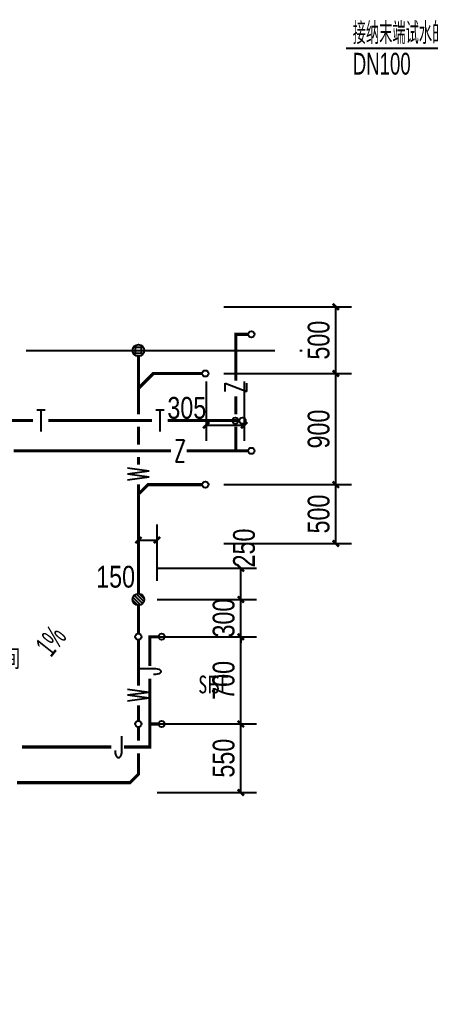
# Model space of a CAD drawing. Extents: x 31688 to 157843, y 203 to 96712.
# Drawn here: x 60984 to 64283, y 5339 to 13340 of the extents above; entities that cross this region are included whole.
import ezdxf

# ---------------------------------------------------------------- set-up
doc = ezdxf.new("R2010")
doc.units = 0
doc.header["$LTSCALE"] = 1000
doc.header["$MEASUREMENT"] = 0
doc.linetypes.add('109-34 轴网$0$L1$0$$AUDIT_BAD_LTYPE1', pattern=[0])
doc.linetypes.add('DOTE', pattern=[2.42, 2, -0.2, 0.02, -0.2])
doc.layers.get('Defpoints').update_dxf_attribs({"color": 167})
for name, color, linetype in [('01-标注_符号', 200, 'Continuous'), ('02-TEXT_房间', 7, 'Continuous'), ('A-I_卫-洁具', 241, 'Continuous'), ('A_AXIS-轴线', 9, 'DOTE'), ('DOOR_FIRE_TEXT', 7, 'Continuous'), ('EQUIP_污水', 7, 'Continuous'), ('PIPE-中水', 122, 'Continuous'), ('PIPE-污水', 2, 'Continuous'), ('PIPE-给水中', 3, 'Continuous'), ('PIPE-通气', 30, 'Continuous'), ('TEXT_中水', 7, 'Continuous'), ('TEXT_污水', 7, 'Continuous'), ('TEXT_给水', 7, 'Continuous'), ('TEXT_通气', 7, 'Continuous'), ('TWT_DIM', 3, 'Continuous'), ('TWT_LEAD', 3, 'Continuous'), ('VPIPE-中水', 122, 'TG_Z'), ('VPIPE-给水中', 3, 'TG_J1'), ('VPIPE-通气', 3, 'Continuous')]:
    doc.layers.add(name, color=color, linetype=linetype)
doc.styles.add('_TCH_DIM', font='ros.shx', dxfattribs={"width": 0.8, "bigfont": 'jd.shx'})
doc.styles.add('_TCH_DIM_T3', font='ros.shx', dxfattribs={"width": 0.8, "bigfont": 'jd.shx'})
doc.styles.add('_TCH_SPACE', font='STXIHEI.TTF', dxfattribs={"width": 0.75, "height": 5})
doc.styles.add('_TCH_WINDOW', font='STXIHEI.TTF', dxfattribs={"width": 0.65, "height": 3.5})
doc.styles.add('_TWT_PIPETEXT', font='SIMPLEX', dxfattribs={"width": 0.8, "height": 3.5, "bigfont": 'HZTXT'})
doc.styles.add('TG_LINETYPE', font='SIMPLEX', dxfattribs={"width": 0.8, "height": 3, "bigfont": 'HZTXT'})
doc.linetypes.add('TG_J1', pattern='A,5,-0.6,["J1",TG_LINETYPE,S=0.1,R=0,X=-0.52,Y=-0.15],0', length=5.6)
doc.linetypes.add('TG_Z', pattern='A,5,-0.3,["Z",TG_LINETYPE,S=0.1,R=0,X=-0.28,Y=-0.15],0', length=5.3)
doc.dimstyles.new('_TWT_ARCH&&50', dxfattribs={"dimtxt": 175, "dimasz": 50, "dimexe": 125, "dimexo": 150, "dimgap": 50, "dimtad": 1, "dimdec": 0, "dimzin": 0, "dimdsep": 46, "dimtxsty": '_TCH_DIM_T3', "dimblk": 'ARCHTICK', "dimcen": 0.09, "dimclrt": 7, "dimazin": 2, "dimtfac": 1, "dimtdec": 0, "dimtix": 1, "dimtmove": 2, "dimatfit": 3, "dimfxl": 0, "dimtolj": 1, "dimtzin": 0, "dimarcsym": 0})

# ---------------------------------------------------------------- blocks, each defined once
blk = doc.blocks.new('fdsgdfg1111')
at = {"layer": '02-TEXT_房间', "style": '_TCH_SPACE', "width": 0.75}
for s, p in [('XF', (195.8, 6058.6)), ('男卫生间', (4465, 4855.6)), ('SF', (6581.1, 4646.2)), ('HF', (200.9, 4053.8)), ('女卫生间', (2243.9, 3068)), ('PF', (331.8, 2495.2)), ('冷却水井', (325.7, 806.6)), ('开水间', (1699.2, 806.6)), ('水暖井', (2891.4, 806.6)), ('弱电井', (6024.2, 806.6))]:
    blk.add_text(s, height=142.71, dxfattribs=at).set_placement(p)
at = {"layer": 'DOOR_FIRE_TEXT', "style": '_TCH_WINDOW', "width": 0.65}
for s, p in [('M1023', (4123.8, 3483.6)), ('FM0722丙', (484.9, -119.1))]:
    blk.add_text(s, height=142.71, dxfattribs=at).set_placement(p)
for s, p in [('M1023', (3997.1, 2478.5)), ('FM1222甲', (5764.3, 1409.4)), ('FM1222丙', (3564.3, 666))]:
    blk.add_text(s, height=142.71, rotation=90, dxfattribs=at).set_placement(p)
blk = doc.blocks.new('$TwtSys$00000141')
for p, q in [((-94, 8), (-10, 92)), ((-94, 8), (-10, 92)), ((-87, -35), (35, 87)), ((-87, -35), (35, 87)), ((-66, -66), (66, 66)), ((-66, -66), (66, 66)), ((-32, -87), (88, 33)), ((-32, -87), (88, 33)), ((11, -92), (92, -11)), ((11, -92), (92, -11))]:
    blk.add_line(p, q)
blk.add_circle((0, 0), 94)
blk.add_circle((0, 0), 94)
blk = doc.blocks.new('$TwtSys$00000147')
blk.add_circle((0, 0, 0), 1)
blk = doc.blocks.new('_ArchTick')
at = {"color": 0, "linetype": 'ByBlock', "const_width": 0.4}
blk.add_lwpolyline([(-0.5, -0.5), (0.5, 0.5)], dxfattribs=at)
blk = doc.blocks.new('*D793')
at = {"layer": 'Defpoints', "color": 0, "linetype": '109-34 轴网$0$L1$0$$AUDIT_BAD_LTYPE1'}
for p in [(61937.4, 7685.3), (62760.9, 7685.3), (61937.4, 7135.3)]:
    blk.add_point(p, dxfattribs=at)
at = {"layer": 'TWT_DIM', "color": 0, "linetype": '109-34 轴网$0$L1$0$$AUDIT_BAD_LTYPE1', "lineweight": -2}
for p, q in [((62087.4, 7685.3), (62885.9, 7685.3)), ((62760.9, 7135.3), (62760.9, 7685.3)), ((62087.4, 7135.3), (62885.9, 7135.3))]:
    blk.add_line(p, q, dxfattribs=at)
at = {"layer": 'TWT_DIM', "color": 0, "linetype": '109-34 轴网$0$L1$0$$AUDIT_BAD_LTYPE1', "lineweight": -2, "xscale": 50, "yscale": 50, "zscale": 50}
for p, rotation in [((62760.9, 7685.3), 90), ((62760.9, 7135.3), 270)]:
    blk.add_blockref('_ArchTick', p, dxfattribs=dict(at, rotation=rotation))
at = {"layer": 'TWT_DIM', "color": 7, "linetype": '109-34 轴网$0$L1$0$$AUDIT_BAD_LTYPE1', "insert": (62623.4, 7410.3), "char_height": 175, "attachment_point": 5, "rotation": 90, "style": '_TCH_DIM_T3'}
blk.add_mtext('\\A1;550', dxfattribs=at)
blk = doc.blocks.new('*D794')
at = {"layer": 'Defpoints', "color": 0, "linetype": '109-34 轴网$0$L1$0$$AUDIT_BAD_LTYPE1'}
for p in [(61937.4, 8385.7), (62760.9, 8385.7), (61937.4, 7685.3)]:
    blk.add_point(p, dxfattribs=at)
at = {"layer": 'TWT_DIM', "color": 0, "linetype": '109-34 轴网$0$L1$0$$AUDIT_BAD_LTYPE1', "lineweight": -2}
for p, q in [((62087.4, 8385.7), (62885.9, 8385.7)), ((62760.9, 7685.3), (62760.9, 8385.7)), ((62087.4, 7685.3), (62885.9, 7685.3))]:
    blk.add_line(p, q, dxfattribs=at)
at = {"layer": 'TWT_DIM', "color": 0, "linetype": '109-34 轴网$0$L1$0$$AUDIT_BAD_LTYPE1', "lineweight": -2, "xscale": 50, "yscale": 50, "zscale": 50}
for p, rotation in [((62760.9, 8385.7), 90), ((62760.9, 7685.3), 270)]:
    blk.add_blockref('_ArchTick', p, dxfattribs=dict(at, rotation=rotation))
at = {"layer": 'TWT_DIM', "color": 7, "linetype": '109-34 轴网$0$L1$0$$AUDIT_BAD_LTYPE1', "insert": (62623.4, 8035.5), "char_height": 175, "attachment_point": 5, "rotation": 90, "style": '_TCH_DIM_T3'}
blk.add_mtext('\\A1;700', dxfattribs=at)
blk = doc.blocks.new('*D795')
at = {"layer": 'Defpoints', "color": 0, "linetype": '109-34 轴网$0$L1$0$$AUDIT_BAD_LTYPE1'}
for p in [(61937.4, 8685.7), (62760.9, 8685.7), (61937.4, 8385.7)]:
    blk.add_point(p, dxfattribs=at)
at = {"layer": 'TWT_DIM', "color": 0, "linetype": '109-34 轴网$0$L1$0$$AUDIT_BAD_LTYPE1', "lineweight": -2}
for p, q in [((62760.9, 8685.7), (62760.9, 8735.7)), ((62087.4, 8685.7), (62885.9, 8685.7)), ((62760.9, 8385.7), (62760.9, 8685.7)), ((62087.4, 8385.7), (62885.9, 8385.7)), ((62760.9, 8385.7), (62760.9, 8335.7))]:
    blk.add_line(p, q, dxfattribs=at)
at = {"layer": 'TWT_DIM', "color": 0, "linetype": '109-34 轴网$0$L1$0$$AUDIT_BAD_LTYPE1', "lineweight": -2, "xscale": 50, "yscale": 50, "zscale": 50}
for p, rotation in [((62760.9, 8685.7), 270), ((62760.9, 8385.7), 90)]:
    blk.add_blockref('_ArchTick', p, dxfattribs=dict(at, rotation=rotation))
at = {"layer": 'TWT_DIM', "color": 7, "linetype": '109-34 轴网$0$L1$0$$AUDIT_BAD_LTYPE1', "insert": (62623.4, 8535.7), "char_height": 175, "attachment_point": 5, "rotation": 90, "style": '_TCH_DIM_T3'}
blk.add_mtext('\\A1;300', dxfattribs=at)
blk = doc.blocks.new('*D796')
at = {"layer": 'Defpoints', "color": 0, "linetype": '109-34 轴网$0$L1$0$$AUDIT_BAD_LTYPE1'}
for p in [(61937.4, 8935.3), (62760.9, 8935.3), (61937.4, 8685.7)]:
    blk.add_point(p, dxfattribs=at)
at = {"layer": 'TWT_DIM', "color": 0, "linetype": '109-34 轴网$0$L1$0$$AUDIT_BAD_LTYPE1', "lineweight": -2}
for p, q in [((62087.4, 8935.3), (62885.9, 8935.3)), ((62760.9, 8685.7), (62760.9, 8935.3)), ((62087.4, 8685.7), (62885.9, 8685.7))]:
    blk.add_line(p, q, dxfattribs=at)
at = {"layer": 'TWT_DIM', "color": 0, "linetype": '109-34 轴网$0$L1$0$$AUDIT_BAD_LTYPE1', "lineweight": -2, "xscale": 50, "yscale": 50, "zscale": 50}
for p, rotation in [((62760.9, 8935.3), 90), ((62760.9, 8685.7), 270)]:
    blk.add_blockref('_ArchTick', p, dxfattribs=dict(at, rotation=rotation))
at = {"layer": 'TWT_DIM', "color": 7, "linetype": '109-34 轴网$0$L1$0$$AUDIT_BAD_LTYPE1', "insert": (62787.3, 9098.6), "char_height": 175, "attachment_point": 5, "rotation": 90, "style": '_TCH_DIM_T3'}
blk.add_mtext('\\A1;250', dxfattribs=at)
blk = doc.blocks.new('*D798')
at = {"layer": 'Defpoints', "color": 0, "linetype": '109-34 轴网$0$L1$0$$AUDIT_BAD_LTYPE1'}
for p in [(62482.3, 10585.2), (62787.3, 10585.2), (62787.3, 10085.3)]:
    blk.add_point(p, dxfattribs=at)
at = {"layer": 'TWT_DIM', "color": 0, "linetype": '109-34 轴网$0$L1$0$$AUDIT_BAD_LTYPE1', "lineweight": -2}
for p, q in [((62482.3, 10435.2), (62482.3, 9960.3)), ((62787.3, 10435.2), (62787.3, 9960.3)), ((62482.3, 10085.3), (62787.3, 10085.3))]:
    blk.add_line(p, q, dxfattribs=at)
at = {"layer": 'TWT_DIM', "color": 0, "linetype": '109-34 轴网$0$L1$0$$AUDIT_BAD_LTYPE1', "lineweight": -2, "xscale": 50, "yscale": 50, "zscale": 50, "rotation": 180}
blk.add_blockref('_ArchTick', (62482.3, 10085.3), dxfattribs=at)
at = {"layer": 'TWT_DIM', "color": 0, "linetype": '109-34 轴网$0$L1$0$$AUDIT_BAD_LTYPE1', "lineweight": -2, "xscale": 50, "yscale": 50, "zscale": 50}
blk.add_blockref('_ArchTick', (62787.3, 10085.3), dxfattribs=at)
at = {"layer": 'TWT_DIM', "color": 7, "linetype": '109-34 轴网$0$L1$0$$AUDIT_BAD_LTYPE1', "insert": (62326.4, 10222.8), "char_height": 175, "attachment_point": 5, "style": '_TCH_DIM_T3'}
blk.add_mtext('\\A1;305', dxfattribs=at)
blk = doc.blocks.new('*D799')
at = {"layer": 'Defpoints', "color": 0, "linetype": '109-34 轴网$0$L1$0$$AUDIT_BAD_LTYPE1'}
for p in [(62087.3, 9162.8), (61937.4, 8685.7), (62087.3, 8685.7)]:
    blk.add_point(p, dxfattribs=at)
at = {"layer": 'TWT_DIM', "color": 0, "linetype": '109-34 轴网$0$L1$0$$AUDIT_BAD_LTYPE1', "lineweight": -2}
for p, q in [((61937.4, 8835.7), (61937.4, 9287.8)), ((62087.3, 8835.7), (62087.3, 9287.8)), ((61937.4, 9162.8), (62087.3, 9162.8))]:
    blk.add_line(p, q, dxfattribs=at)
at = {"layer": 'TWT_DIM', "color": 0, "linetype": '109-34 轴网$0$L1$0$$AUDIT_BAD_LTYPE1', "lineweight": -2, "xscale": 50, "yscale": 50, "zscale": 50, "rotation": 180}
blk.add_blockref('_ArchTick', (61937.4, 9162.8), dxfattribs=at)
at = {"layer": 'TWT_DIM', "color": 0, "linetype": '109-34 轴网$0$L1$0$$AUDIT_BAD_LTYPE1', "lineweight": -2, "xscale": 50, "yscale": 50, "zscale": 50}
blk.add_blockref('_ArchTick', (62087.3, 9162.8), dxfattribs=at)
at = {"layer": 'TWT_DIM', "color": 7, "linetype": '109-34 轴网$0$L1$0$$AUDIT_BAD_LTYPE1', "insert": (61754, 8866.7), "char_height": 175, "attachment_point": 5, "style": '_TCH_DIM_T3'}
blk.add_mtext('\\A1;150', dxfattribs=at)
blk = doc.blocks.new('$TwtSys$00000136')
at = {"elevation": 0}
blk.add_lwpolyline([(-51, 45), (51, 45), (51, -49), (-51, -49)], close=True, dxfattribs=at)
blk.add_circle((0, 0, 0), 93.8)
blk = doc.blocks.new('*D800')
at = {"layer": 'Defpoints', "color": 0, "linetype": '109-34 轴网$0$L1$0$$AUDIT_BAD_LTYPE1'}
for p in [(62475.5, 9607.5), (63524.8, 9607.5), (62475.5, 9135.3)]:
    blk.add_point(p, dxfattribs=at)
at = {"layer": 'TWT_DIM', "color": 0, "linetype": '109-34 轴网$0$L1$0$$AUDIT_BAD_LTYPE1', "lineweight": -2}
for p, q in [((62625.5, 9607.5), (63649.8, 9607.5)), ((63524.8, 9135.3), (63524.8, 9607.5)), ((62625.5, 9135.3), (63649.8, 9135.3))]:
    blk.add_line(p, q, dxfattribs=at)
at = {"layer": 'TWT_DIM', "color": 0, "linetype": '109-34 轴网$0$L1$0$$AUDIT_BAD_LTYPE1', "lineweight": -2, "xscale": 50, "yscale": 50, "zscale": 50}
for p, rotation in [((63524.8, 9607.5), 90), ((63524.8, 9135.3), 270)]:
    blk.add_blockref('_ArchTick', p, dxfattribs=dict(at, rotation=rotation))
at = {"layer": 'TWT_DIM', "color": 7, "linetype": '109-34 轴网$0$L1$0$$AUDIT_BAD_LTYPE1', "insert": (63387.3, 9371.4), "char_height": 175, "attachment_point": 5, "rotation": 90, "style": '_TCH_DIM_T3'}
blk.add_mtext('\\A1;500', dxfattribs=at)
blk = doc.blocks.new('*D801')
at = {"layer": 'Defpoints', "color": 0, "linetype": '109-34 轴网$0$L1$0$$AUDIT_BAD_LTYPE1'}
for p in [(62475.5, 10500.3), (63524.8, 10500.3), (62475.5, 9607.5)]:
    blk.add_point(p, dxfattribs=at)
at = {"layer": 'TWT_DIM', "color": 0, "linetype": '109-34 轴网$0$L1$0$$AUDIT_BAD_LTYPE1', "lineweight": -2}
for p, q in [((62625.5, 10500.3), (63649.8, 10500.3)), ((63524.8, 9607.5), (63524.8, 10500.3)), ((62625.5, 9607.5), (63649.8, 9607.5))]:
    blk.add_line(p, q, dxfattribs=at)
at = {"layer": 'TWT_DIM', "color": 0, "linetype": '109-34 轴网$0$L1$0$$AUDIT_BAD_LTYPE1', "lineweight": -2, "xscale": 50, "yscale": 50, "zscale": 50}
for p, rotation in [((63524.8, 10500.3), 90), ((63524.8, 9607.5), 270)]:
    blk.add_blockref('_ArchTick', p, dxfattribs=dict(at, rotation=rotation))
at = {"layer": 'TWT_DIM', "color": 7, "linetype": '109-34 轴网$0$L1$0$$AUDIT_BAD_LTYPE1', "insert": (63387.3, 10053.9), "char_height": 175, "attachment_point": 5, "rotation": 90, "style": '_TCH_DIM_T3'}
blk.add_mtext('\\A1;900', dxfattribs=at)
blk = doc.blocks.new('*D802')
at = {"layer": 'Defpoints', "color": 0, "linetype": '109-34 轴网$0$L1$0$$AUDIT_BAD_LTYPE1'}
for p in [(62475.5, 11035.3), (63524.8, 11035.3), (62475.5, 10500.3)]:
    blk.add_point(p, dxfattribs=at)
at = {"layer": 'TWT_DIM', "color": 0, "linetype": '109-34 轴网$0$L1$0$$AUDIT_BAD_LTYPE1', "lineweight": -2}
for p, q in [((62625.5, 11035.3), (63649.8, 11035.3)), ((63524.8, 10500.3), (63524.8, 11035.3)), ((62625.5, 10500.3), (63649.8, 10500.3))]:
    blk.add_line(p, q, dxfattribs=at)
at = {"layer": 'TWT_DIM', "color": 0, "linetype": '109-34 轴网$0$L1$0$$AUDIT_BAD_LTYPE1', "lineweight": -2, "xscale": 50, "yscale": 50, "zscale": 50}
for p, rotation in [((63524.8, 11035.3), 90), ((63524.8, 10500.3), 270)]:
    blk.add_blockref('_ArchTick', p, dxfattribs=dict(at, rotation=rotation))
at = {"layer": 'TWT_DIM', "color": 7, "linetype": '109-34 轴网$0$L1$0$$AUDIT_BAD_LTYPE1', "insert": (63387.3, 10767.8), "char_height": 175, "attachment_point": 5, "rotation": 90, "style": '_TCH_DIM_T3'}
blk.add_mtext('\\A1;500', dxfattribs=at)

msp = doc.modelspace()

# ---------------------------------------------------------------- hatches: boundary and pattern name
at = {"layer": 'PIPE-中水', "linetype": 'Continuous'}
for points in [[(62721.3, 10814.8), (62708.8, 10814.8), (62708.8, 10827.3)], [(62721.3, 10814.8), (62721.3, 10827.3), (62708.8, 10827.3)]]:
    msp.add_hatch(color=256, dxfattribs=at).paths.add_polyline_path(points)
at = {"layer": 'PIPE-污水', "linetype": 'Continuous'}
for points in [[(62057.3, 10500.3), (62048.5, 10509.1), (62052.1, 10512.8)], [(62057.3, 10500.3), (62057.3, 10512.8), (62052.1, 10512.8)], [(62014.9, 9607.5), (62006, 9616.3), (62009.7, 9620)], [(62014.9, 9607.5), (62014.9, 9620), (62009.7, 9620)], [(61937.4, 7280.9), (61949.9, 7280.9), (61949.9, 7275.8)], [(61937.4, 7280.9), (61946.2, 7272.1), (61949.9, 7275.8)], [(61870.5, 7214.1), (61879.3, 7205.2), (61875.7, 7201.6)], [(61870.5, 7214.1), (61870.5, 7201.6), (61875.7, 7201.6)]]:
    msp.add_hatch(color=256, dxfattribs=at).paths.add_polyline_path(points)
at = {"layer": 'PIPE-给水中', "linetype": 'Continuous'}
for points in [[(62029.7, 8385.7), (62029.7, 8398.2), (62017.2, 8398.2)], [(62029.7, 8385.7), (62017.2, 8385.7), (62017.2, 8398.2)], [(62029.7, 7500.3), (62029.7, 7487.8), (62042.2, 7487.8)], [(62029.7, 7500.3), (62042.2, 7500.3), (62042.2, 7487.8)]]:
    msp.add_hatch(color=256, dxfattribs=at).paths.add_polyline_path(points)

# ---------------------------------------------------------------- linework, layer by layer
at = {"layer": '01-标注_符号'}
msp.add_lwpolyline([(61160.2, 8064.3, 0, 0, 0), (61356.1, 8311.4, 40, 0, 0), (61449.3, 8428.9, 0, 0, 0)], format="xyseb", dxfattribs=at)
msp.add_lwpolyline([(61160.2, 8064.3, 0, 0, 0), (61356.1, 8311.4, 40, 0, 0), (61449.3, 8428.9, 0, 0, 0)], format="xyseb", dxfattribs=at)
at = {"layer": 'A_AXIS-轴线'}
msp.add_line((53774.9, 10685.1), (63287.3, 10685.2), dxfattribs=at)
at = {"layer": 'PIPE-中水', "linetype": 'Continuous', "ltscale": 0.5, "const_width": 25}
for points in [[(62721.3, 10441.4), (62721.3, 10814.8)], [(62721.3, 10814.8), (62820.8, 10814.8)], [(62721.3, 10171.9), (62721.3, 10316.7)], [(62721.3, 9879.1), (62721.3, 10071.9)], [(60934, 9879.1), (62199.7, 9879.1)], [(62324.4, 9879.1), (62721.3, 9879.1)], [(62721.3, 9879.1), (62820.8, 9879.1)]]:
    msp.add_lwpolyline(points, dxfattribs=at)
at = {"layer": 'PIPE-污水', "linetype": 'Continuous', "ltscale": 0.5, "const_width": 25}
for points in [[(61937.4, 10380.3), (61937.4, 10638.3)], [(62057.3, 10500.3), (61937.4, 10380.3)], [(62450.5, 10500.3), (62057.3, 10500.3)], [(61937.4, 10171.9), (61937.4, 10380.3)], [(61937.4, 9929.1), (61937.4, 10071.9)], [(61937.4, 9767.7), (61937.4, 9829.1)], [(61937.4, 9529.9), (61937.4, 9611)], [(62014.9, 9607.5), (61937.4, 9529.9)], [(62450.5, 9607.5), (62014.9, 9607.5)], [(61937.4, 8732.7), (61937.4, 9529.9)], [(61937.4, 8410.7), (61937.4, 8638.7)], [(61937.4, 7992), (61937.4, 8360.7)], [(61937.4, 7710.3), (61937.4, 7835.4)], [(61937.4, 7550.3), (61937.4, 7660.3)], [(61937.4, 7280.9), (61937.4, 7450.3)], [(61937.4, 7280.9), (61870.5, 7214.1)], [(60960.2, 7214.1), (61870.5, 7214.1)]]:
    msp.add_lwpolyline(points, dxfattribs=at)
at = {"layer": 'PIPE-给水中', "linetype": 'Continuous', "ltscale": 0.5, "const_width": 25}
for points in [[(62029.7, 8385.7), (62098.2, 8385.7)], [(62029.7, 8151.3), (62029.7, 8385.7)], [(62029.7, 7685.3), (62029.7, 8048)], [(62029.7, 7500.3), (62029.7, 7685.3)], [(62029.7, 7685.3), (62098.2, 7685.3)], [(61000.9, 7500.3), (61718.8, 7500.3)], [(61822.2, 7500.3), (62029.7, 7500.3)]]:
    msp.add_lwpolyline(points, dxfattribs=at)
at = {"layer": 'PIPE-通气', "linetype": 'Continuous', "ltscale": 0.5, "const_width": 25}
for points in [[(60268.1, 10121.9), (61089.3, 10121.9)], [(61214, 10121.9), (62046.5, 10121.9)], [(62171.2, 10121.9), (62749.3, 10121.9)]]:
    msp.add_lwpolyline(points, dxfattribs=at)
at = {"layer": 'TWT_LEAD', "linetype": '109-34 轴网$0$L1$0$$AUDIT_BAD_LTYPE1'}
msp.add_line((64453.4, 13110.8), (63608.2, 13110.8), dxfattribs=at)
at = {"layer": 'VPIPE-中水', "linetype": 'Continuous'}
for centre in [(62845.8, 10814.8), (62845.8, 9879.1)]:
    msp.add_circle(centre, 25, dxfattribs=at)
at = {"layer": 'VPIPE-给水中', "linetype": 'Continuous'}
for centre in [(62123.2, 8385.7), (62123.2, 7685.3)]:
    msp.add_circle(centre, 25, dxfattribs=at)
at = {"layer": 'VPIPE-通气', "linetype": 'Continuous'}
for centre in [(62717.5, 10121.9), (62774.3, 10121.9)]:
    msp.add_circle(centre, 25, dxfattribs=at)

# ---------------------------------------------------------------- block references
at = {"linetype": '109-34 轴网$0$L1$0$$AUDIT_BAD_LTYPE1'}
msp.add_blockref('fdsgdfg1111', (55937.4, 3285.1), dxfattribs=at)
at = {"layer": 'A-I_卫-洁具', "xscale": 0.5, "yscale": 0.5, "zscale": 0.5, "rotation": 270}
msp.add_blockref('$TwtSys$00000141', (61937.4, 8685.7), dxfattribs=at)
at = {"layer": 'EQUIP_污水', "linetype": '109-34 轴网$0$L1$0$$AUDIT_BAD_LTYPE1', "xscale": 0.5, "yscale": 0.5, "zscale": 0.5, "rotation": 270}
msp.add_blockref('$TwtSys$00000136', (61937.4, 10685.3), dxfattribs=at)
at = {"layer": 'EQUIP_污水', "linetype": '109-34 轴网$0$L1$0$$AUDIT_BAD_LTYPE1', "xscale": 25, "yscale": 25, "zscale": 25}
for p in [(62475.5, 10500.3), (62475.5, 9607.5), (61937.4, 8385.7), (61937.4, 7685.3)]:
    msp.add_blockref('$TwtSys$00000147', p, dxfattribs=at)

# ---------------------------------------------------------------- texts
at = {"layer": '01-标注_符号', "color": 7, "style": '_TCH_DIM', "width": 0.64}
msp.add_text('1%', height=175, rotation=51.58501, dxfattribs=at).set_placement((61233.9, 8213.5))
msp.add_text('1%', height=175, rotation=51.58501, dxfattribs=at).set_placement((61233.9, 8213.5))
at = {"layer": '02-TEXT_房间', "style": '_TCH_SPACE', "width": 0.75}
msp.add_text('SF', height=142.71, dxfattribs=at).set_placement((62418.5, 7931.3))
at = {"layer": 'TEXT_中水', "linetype": '109-34 轴网$0$L1$0$$AUDIT_BAD_LTYPE1', "style": '_TWT_PIPETEXT', "width": 0.64}
for rotation, p in [(90, (62808.8, 10341.7)), (0, (62224.7, 9791.6))]:
    msp.add_text('Z', height=175, rotation=rotation, dxfattribs=at).set_placement(p)
at = {"layer": 'TEXT_污水', "linetype": '109-34 轴网$0$L1$0$$AUDIT_BAD_LTYPE1', "style": '_TWT_PIPETEXT', "width": 0.64}
for p in [(62024.9, 9636), (62024.9, 7860.4)]:
    msp.add_text('W', height=175, rotation=90, dxfattribs=at).set_placement(p)
at = {"layer": 'TEXT_给水', "linetype": '109-34 轴网$0$L1$0$$AUDIT_BAD_LTYPE1', "style": '_TWT_PIPETEXT', "width": 0.64}
msp.add_text('J', height=175, rotation=90.00001, dxfattribs=at).set_placement((62117.2, 8073))
msp.add_text('J', height=175, dxfattribs=at).set_placement((61743.8, 7412.8))
at = {"layer": 'TEXT_通气', "linetype": '109-34 轴网$0$L1$0$$AUDIT_BAD_LTYPE1', "style": '_TWT_PIPETEXT', "width": 0.64}
for p in [(61114.3, 10034.4), (62071.5, 10034.4)]:
    msp.add_text('T', height=175, dxfattribs=at).set_placement(p)
at = {"layer": 'TWT_LEAD', "color": 7, "linetype": '109-34 轴网$0$L1$0$$AUDIT_BAD_LTYPE1', "style": '_TCH_DIM', "width": 0.64}
for s, p in [('接纳末端试水的地漏 ', (63660.7, 13145.8)), ('DN100', (63660.7, 12900.8))]:
    msp.add_text(s, height=175, dxfattribs=at).set_placement(p)

# ---------------------------------------------------------------- dimensions: what is measured, and where the dimension line sits
at = {"layer": 'TWT_DIM', "linetype": '109-34 轴网$0$L1$0$$AUDIT_BAD_LTYPE1'}
for p1, p2, distance, text, picture, middle in [((62475.5, 10500.3), (62475.5, 11035.3), -1049.3, '500', '*D802', (63387.3, 10767.8)), ((62475.5, 9607.5), (62475.5, 10500.3), -1049.3, '900', '*D801', (63387.3, 10053.9)), ((62475.5, 9135.3), (62475.5, 9607.5), -1049.3, '500', '*D800', (63387.3, 9371.4)), ((61937.4, 8385.7), (61937.4, 8685.7), -823.6, '300', '*D795', (62623.4, 8535.7)), ((61937.4, 7685.3), (61937.4, 8385.7), -823.6, '700', '*D794', (62623.4, 8035.5)), ((61937.4, 7135.3), (61937.4, 7685.3), -823.6, '550', '*D793', (62623.4, 7410.3))]:
    dim = msp.add_aligned_dim(p1=p1, p2=p2, distance=distance, text=text, dimstyle='_TWT_ARCH&&50', dxfattribs=at)
    dim.commit()
    dim.dimension.update_dxf_attribs({"geometry": picture, "text_midpoint": middle})
for base, p1, p2, angle, text, picture, middle in [((62787.3, 10085.3), (62482.3, 10585.2), (62787.3, 10585.2), 0, '305', '*D798', (62326.4, 10222.8)), ((62087.3, 9162.8), (61937.4, 8685.7), (62087.3, 8685.7), 360, '150', '*D799', (61754, 8866.7)), ((62760.9, 8935.3), (61937.4, 8685.7), (61937.4, 8935.3), 90, '250', '*D796', (62787.3, 9098.6))]:
    dim = msp.add_linear_dim(base=base, p1=p1, p2=p2, angle=angle, text=text, dimstyle='_TWT_ARCH&&50', dxfattribs=at)
    dim.commit()
    dim.dimension.update_dxf_attribs({"geometry": picture, "text_midpoint": middle, "dimtype": 161})

doc.saveas('drawing.dxf')
